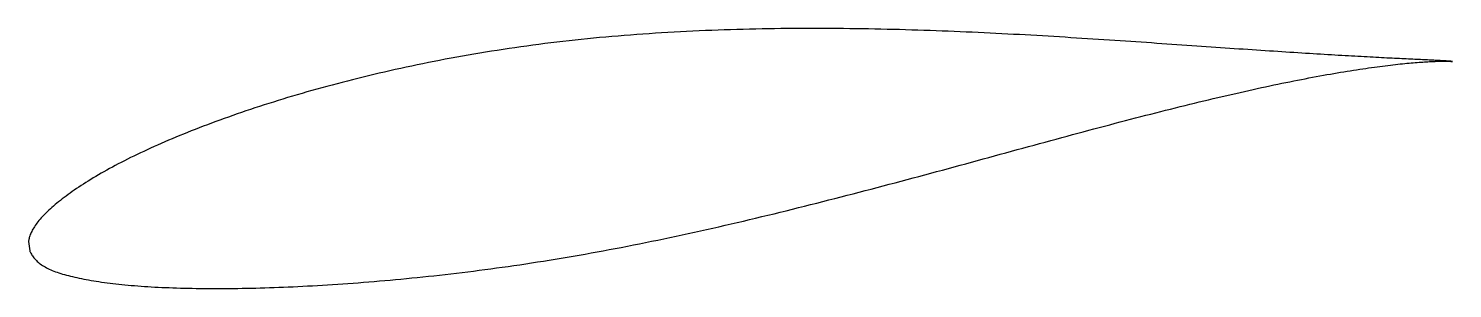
# Model space of a CAD drawing. Header units: metres. Extents: x -31.2 to 63.1, y -6.6 to 10.6.
import ezdxf

# ---------------------------------------------------------------- set-up
doc = ezdxf.new("R2010")
doc.units = ezdxf.units.M

msp = doc.modelspace()

# ---------------------------------------------------------------- linework, layer by layer
msp.add_lwpolyline([(63.147, 8.397), (63.146, 8.397), (63.14, 8.398), (63.131, 8.4), (63.118, 8.401), (63.101, 8.403), (63.081, 8.406), (63.056, 8.408), (63.029, 8.411), (62.997, 8.414), (62.962, 8.417), (62.924, 8.42), (62.881, 8.423), (62.835, 8.426), (62.786, 8.43), (62.732, 8.433), (62.675, 8.437), (62.615, 8.441), (62.551, 8.445), (62.483, 8.448), (62.411, 8.453), (62.336, 8.457), (62.258, 8.461), (62.175, 8.465), (62.09, 8.47), (62, 8.475), (61.907, 8.479), (61.811, 8.484), (61.711, 8.489), (61.607, 8.494), (61.5, 8.499), (61.389, 8.505), (61.275, 8.51), (61.157, 8.516), (61.035, 8.522), (60.91, 8.528), (60.782, 8.534), (60.65, 8.54), (60.515, 8.547), (60.376, 8.553), (60.233, 8.56), (60.088, 8.567), (59.938, 8.574), (59.786, 8.582), (59.63, 8.589), (59.47, 8.597), (59.307, 8.605), (59.141, 8.613), (58.971, 8.621), (58.798, 8.63), (58.622, 8.639), (58.442, 8.648), (58.259, 8.658), (58.073, 8.667), (57.883, 8.677), (57.69, 8.687), (57.494, 8.698), (57.294, 8.708), (57.092, 8.719), (56.886, 8.731), (56.676, 8.742), (56.464, 8.754), (56.248, 8.766), (56.03, 8.779), (55.808, 8.791), (55.583, 8.804), (55.354, 8.818), (55.123, 8.831), (54.889, 8.845), (54.651, 8.86), (54.411, 8.874), (54.167, 8.889), (53.921, 8.904), (53.671, 8.92), (53.419, 8.935), (53.163, 8.951), (52.905, 8.968), (52.644, 8.984), (52.379, 9.001), (52.112, 9.019), (51.842, 9.036), (51.57, 9.054), (51.294, 9.072), (51.016, 9.09), (50.734, 9.109), (50.451, 9.128), (50.164, 9.147), (49.874, 9.167), (49.583, 9.186), (49.288, 9.206), (48.99, 9.226), (48.691, 9.247), (48.388, 9.267), (48.083, 9.288), (47.775, 9.309), (47.465, 9.33), (47.152, 9.352), (46.837, 9.374), (46.52, 9.396), (46.2, 9.418), (45.877, 9.44), (45.553, 9.463), (45.226, 9.485), (44.896, 9.508), (44.564, 9.531), (44.23, 9.554), (43.894, 9.577), (43.556, 9.601), (43.215, 9.625), (42.872, 9.648), (42.527, 9.672), (42.18, 9.695), (41.831, 9.719), (41.48, 9.743), (41.127, 9.767), (40.772, 9.79), (40.415, 9.814), (40.056, 9.837), (39.695, 9.861), (39.332, 9.884), (38.967, 9.908), (38.601, 9.931), (38.233, 9.954), (37.863, 9.977), (37.491, 10), (37.118, 10.023), (36.743, 10.045), (36.366, 10.068), (35.988, 10.09), (35.608, 10.111), (35.226, 10.133), (34.843, 10.155), (34.459, 10.176), (34.073, 10.196), (33.686, 10.217), (33.297, 10.237), (32.907, 10.256), (32.516, 10.276), (32.124, 10.294), (31.73, 10.313), (31.335, 10.331), (30.938, 10.349), (30.541, 10.366), (30.143, 10.382), (29.743, 10.398), (29.342, 10.414), (28.941, 10.429), (28.538, 10.444), (28.134, 10.457), (27.73, 10.471), (27.324, 10.483), (26.918, 10.495), (26.511, 10.507), (26.103, 10.517), (25.694, 10.527), (25.285, 10.536), (24.875, 10.545), (24.464, 10.552), (24.053, 10.559), (23.641, 10.566), (23.228, 10.571), (22.815, 10.575), (22.401, 10.579), (21.987, 10.582), (21.573, 10.584), (21.158, 10.585), (20.743, 10.585), (20.327, 10.585), (19.911, 10.583), (19.495, 10.581), (19.079, 10.578), (18.663, 10.574), (18.246, 10.569), (17.829, 10.562), (17.412, 10.555), (16.995, 10.547), (16.578, 10.538), (16.161, 10.527), (15.744, 10.516), (15.327, 10.504), (14.911, 10.491), (14.494, 10.476), (14.078, 10.461), (13.662, 10.444), (13.246, 10.426), (12.83, 10.408), (12.415, 10.387), (12, 10.366), (11.585, 10.344), (11.171, 10.32), (10.757, 10.295), (10.344, 10.269), (9.931, 10.242), (9.519, 10.213), (9.107, 10.183), (8.696, 10.152), (8.286, 10.12), (7.876, 10.087), (7.467, 10.052), (7.059, 10.016), (6.651, 9.978), (6.244, 9.939), (5.839, 9.899), (5.434, 9.858), (5.03, 9.815), (4.626, 9.771), (4.224, 9.725), (3.823, 9.679), (3.423, 9.63), (3.024, 9.581), (2.626, 9.53), (2.229, 9.478), (1.833, 9.425), (1.439, 9.37), (1.046, 9.314), (0.654, 9.257), (0.263, 9.198), (-0.127, 9.138), (-0.515, 9.077), (-0.902, 9.015), (-1.287, 8.951), (-1.671, 8.886), (-2.054, 8.82), (-2.435, 8.753), (-2.814, 8.685), (-3.193, 8.615), (-3.569, 8.544), (-3.944, 8.472), (-4.317, 8.399), (-4.689, 8.325), (-5.059, 8.25), (-5.428, 8.174), (-5.794, 8.097), (-6.159, 8.019), (-6.523, 7.94), (-6.884, 7.86), (-7.244, 7.779), (-7.601, 7.697), (-7.957, 7.615), (-8.311, 7.531), (-8.664, 7.447), (-9.014, 7.362), (-9.362, 7.276), (-9.708, 7.19), (-10.053, 7.103), (-10.395, 7.015), (-10.735, 6.926), (-11.073, 6.837), (-11.409, 6.747), (-11.743, 6.656), (-12.075, 6.565), (-12.404, 6.473), (-12.732, 6.38), (-13.057, 6.287), (-13.38, 6.193), (-13.7, 6.098), (-14.019, 6.003), (-14.334, 5.908), (-14.648, 5.811), (-14.959, 5.715), (-15.268, 5.618), (-15.575, 5.52), (-15.879, 5.422), (-16.18, 5.323), (-16.479, 5.224), (-16.776, 5.124), (-17.07, 5.024), (-17.361, 4.924), (-17.65, 4.823), (-17.936, 4.722), (-18.22, 4.621), (-18.501, 4.519), (-18.78, 4.417), (-19.056, 4.315), (-19.329, 4.212), (-19.599, 4.109), (-19.867, 4.006), (-20.132, 3.903), (-20.394, 3.8), (-20.653, 3.696), (-20.91, 3.593), (-21.164, 3.489), (-21.415, 3.385), (-21.663, 3.281), (-21.908, 3.177), (-22.151, 3.073), (-22.39, 2.968), (-22.627, 2.864), (-22.86, 2.76), (-23.091, 2.655), (-23.318, 2.551), (-23.543, 2.446), (-23.765, 2.342), (-23.983, 2.238), (-24.199, 2.134), (-24.412, 2.029), (-24.621, 1.925), (-24.827, 1.821), (-25.031, 1.717), (-25.231, 1.613), (-25.428, 1.51), (-25.622, 1.406), (-25.813, 1.303), (-26, 1.2), (-26.185, 1.096), (-26.366, 0.994), (-26.544, 0.891), (-26.718, 0.788), (-26.89, 0.686), (-27.058, 0.584), (-27.223, 0.482), (-27.385, 0.38), (-27.543, 0.279), (-27.698, 0.178), (-27.85, 0.077), (-27.999, -0.023), (-28.144, -0.123), (-28.286, -0.222), (-28.424, -0.32), (-28.56, -0.418), (-28.692, -0.516), (-28.82, -0.612), (-28.945, -0.708), (-29.067, -0.803), (-29.186, -0.897), (-29.301, -0.991), (-29.413, -1.084), (-29.521, -1.176), (-29.626, -1.267), (-29.728, -1.357), (-29.826, -1.446), (-29.921, -1.535), (-30.012, -1.623), (-30.1, -1.71), (-30.184, -1.797), (-30.265, -1.882), (-30.343, -1.967), (-30.417, -2.052), (-30.487, -2.135), (-30.554, -2.218), (-30.618, -2.3), (-30.678, -2.382), (-30.734, -2.463), (-30.788, -2.543), (-30.837, -2.622), (-30.883, -2.699), (-30.926, -2.776), (-30.965, -2.852), (-31.001, -2.926), (-31.033, -2.999), (-31.062, -3.07), (-31.087, -3.139), (-31.109, -3.206), (-31.128, -3.27), (-31.144, -3.33), (-31.157, -3.386), (-31.166, -3.436), (-31.173, -3.479), (-31.178, -3.512), (-31.181, -3.533), (-31.102, -4.136), (-31.1, -4.14), (-31.093, -4.154), (-31.081, -4.176), (-31.063, -4.209), (-31.041, -4.254), (-31.014, -4.306), (-30.983, -4.362), (-30.948, -4.422), (-30.908, -4.483), (-30.866, -4.544), (-30.819, -4.606), (-30.769, -4.666), (-30.716, -4.726), (-30.659, -4.785), (-30.598, -4.843), (-30.534, -4.9), (-30.467, -4.955), (-30.396, -5.009), (-30.322, -5.062), (-30.244, -5.114), (-30.163, -5.164), (-30.078, -5.213), (-29.99, -5.261), (-29.899, -5.308), (-29.804, -5.354), (-29.705, -5.398), (-29.604, -5.441), (-29.499, -5.483), (-29.39, -5.524), (-29.278, -5.564), (-29.163, -5.603), (-29.045, -5.641), (-28.922, -5.678), (-28.797, -5.714), (-28.668, -5.75), (-28.536, -5.784), (-28.4, -5.818), (-28.261, -5.852), (-28.119, -5.885), (-27.973, -5.917), (-27.824, -5.949), (-27.672, -5.98), (-27.516, -6.011), (-27.357, -6.041), (-27.195, -6.071), (-27.029, -6.099), (-26.86, -6.128), (-26.688, -6.156), (-26.512, -6.183), (-26.333, -6.209), (-26.152, -6.235), (-25.966, -6.26), (-25.778, -6.284), (-25.586, -6.308), (-25.392, -6.331), (-25.194, -6.352), (-24.993, -6.373), (-24.789, -6.393), (-24.582, -6.413), (-24.372, -6.431), (-24.159, -6.449), (-23.943, -6.466), (-23.723, -6.482), (-23.501, -6.497), (-23.276, -6.512), (-23.048, -6.525), (-22.816, -6.538), (-22.582, -6.55), (-22.345, -6.562), (-22.105, -6.572), (-21.863, -6.582), (-21.617, -6.591), (-21.368, -6.599), (-21.117, -6.607), (-20.863, -6.614), (-20.606, -6.619), (-20.346, -6.624), (-20.083, -6.629), (-19.818, -6.632), (-19.55, -6.635), (-19.279, -6.637), (-19.006, -6.638), (-18.73, -6.638), (-18.451, -6.638), (-18.17, -6.637), (-17.886, -6.635), (-17.6, -6.632), (-17.311, -6.628), (-17.02, -6.624), (-16.726, -6.619), (-16.429, -6.613), (-16.13, -6.606), (-15.829, -6.598), (-15.525, -6.589), (-15.219, -6.579), (-14.911, -6.569), (-14.6, -6.558), (-14.287, -6.546), (-13.972, -6.533), (-13.654, -6.519), (-13.334, -6.504), (-13.013, -6.488), (-12.688, -6.471), (-12.362, -6.454), (-12.034, -6.436), (-11.703, -6.416), (-11.37, -6.396), (-11.036, -6.374), (-10.699, -6.352), (-10.36, -6.329), (-10.02, -6.305), (-9.677, -6.28), (-9.333, -6.253), (-8.986, -6.226), (-8.638, -6.199), (-8.288, -6.17), (-7.936, -6.14), (-7.582, -6.109), (-7.227, -6.077), (-6.87, -6.044), (-6.511, -6.011), (-6.15, -5.976), (-5.788, -5.94), (-5.424, -5.904), (-5.059, -5.866), (-4.692, -5.828), (-4.323, -5.788), (-3.954, -5.747), (-3.582, -5.705), (-3.209, -5.663), (-2.835, -5.618), (-2.459, -5.573), (-2.082, -5.527), (-1.704, -5.48), (-1.325, -5.432), (-0.944, -5.382), (-0.562, -5.331), (-0.179, -5.279), (0.205, -5.226), (0.591, -5.172), (0.977, -5.116), (1.365, -5.06), (1.753, -5.001), (2.143, -4.942), (2.534, -4.882), (2.925, -4.82), (3.318, -4.758), (3.711, -4.694), (4.105, -4.628), (4.5, -4.562), (4.896, -4.494), (5.292, -4.425), (5.689, -4.355), (6.087, -4.284), (6.486, -4.212), (6.885, -4.139), (7.285, -4.064), (7.685, -3.988), (8.086, -3.911), (8.488, -3.833), (8.89, -3.754), (9.292, -3.674), (9.695, -3.592), (10.098, -3.51), (10.502, -3.427), (10.906, -3.342), (11.31, -3.257), (11.714, -3.171), (12.119, -3.084), (12.524, -2.996), (12.93, -2.907), (13.335, -2.817), (13.741, -2.727), (14.146, -2.635), (14.552, -2.543), (14.958, -2.45), (15.364, -2.356), (15.77, -2.262), (16.175, -2.167), (16.581, -2.071), (16.987, -1.974), (17.392, -1.877), (17.798, -1.779), (18.203, -1.681), (18.608, -1.582), (19.013, -1.483), (19.417, -1.383), (19.822, -1.283), (20.226, -1.182), (20.629, -1.081), (21.033, -0.979), (21.435, -0.877), (21.838, -0.774), (22.24, -0.672), (22.641, -0.569), (23.042, -0.465), (23.443, -0.362), (23.842, -0.258), (24.242, -0.153), (24.64, -0.049), (25.038, 0.055), (25.435, 0.16), (25.832, 0.265), (26.228, 0.37), (26.623, 0.475), (27.017, 0.58), (27.41, 0.685), (27.803, 0.79), (28.194, 0.896), (28.585, 1.001), (28.975, 1.106), (29.364, 1.211), (29.752, 1.316), (30.138, 1.421), (30.524, 1.526), (30.909, 1.631), (31.292, 1.735), (31.675, 1.839), (32.056, 1.943), (32.436, 2.047), (32.815, 2.15), (33.193, 2.253), (33.569, 2.356), (33.944, 2.458), (34.318, 2.56), (34.691, 2.662), (35.062, 2.763), (35.431, 2.863), (35.8, 2.963), (36.166, 3.063), (36.532, 3.162), (36.896, 3.261), (37.258, 3.359), (37.619, 3.456), (37.978, 3.553), (38.336, 3.649), (38.691, 3.745), (39.046, 3.84), (39.398, 3.934), (39.749, 4.027), (40.099, 4.12), (40.446, 4.212), (40.792, 4.303), (41.136, 4.394), (41.478, 4.483), (41.818, 4.572), (42.156, 4.66), (42.492, 4.747), (42.827, 4.834), (43.159, 4.919), (43.49, 5.003), (43.819, 5.087), (44.145, 5.169), (44.47, 5.251), (44.792, 5.332), (45.112, 5.412), (45.43, 5.49), (45.746, 5.568), (46.06, 5.645), (46.372, 5.72), (46.682, 5.795), (46.989, 5.868), (47.294, 5.941), (47.597, 6.013), (47.897, 6.083), (48.195, 6.152), (48.491, 6.22), (48.784, 6.288), (49.075, 6.354), (49.364, 6.419), (49.65, 6.482), (49.934, 6.545), (50.215, 6.607), (50.494, 6.668), (50.77, 6.727), (51.043, 6.786), (51.314, 6.843), (51.583, 6.899), (51.849, 6.954), (52.112, 7.008), (52.373, 7.061), (52.63, 7.113), (52.886, 7.163), (53.138, 7.213), (53.388, 7.261), (53.635, 7.308), (53.879, 7.354), (54.121, 7.4), (54.36, 7.443), (54.595, 7.486), (54.828, 7.528), (55.058, 7.569), (55.286, 7.608), (55.51, 7.647), (55.732, 7.684), (55.95, 7.72), (56.166, 7.756), (56.378, 7.79), (56.588, 7.823), (56.794, 7.855), (56.998, 7.886), (57.198, 7.916), (57.396, 7.945), (57.59, 7.973), (57.781, 7.999), (57.97, 8.025), (58.155, 8.05), (58.337, 8.074), (58.515, 8.097), (58.691, 8.119), (58.863, 8.141), (59.033, 8.161), (59.199, 8.18), (59.361, 8.199), (59.521, 8.216), (59.677, 8.233), (59.83, 8.249), (59.98, 8.264), (60.126, 8.278), (60.269, 8.291), (60.409, 8.304), (60.545, 8.316), (60.678, 8.327), (60.808, 8.337), (60.934, 8.347), (61.057, 8.356), (61.177, 8.364), (61.293, 8.372), (61.406, 8.379), (61.515, 8.385), (61.621, 8.391), (61.723, 8.396), (61.822, 8.401), (61.917, 8.405), (62.009, 8.408), (62.097, 8.411), (62.182, 8.414), (62.264, 8.416), (62.342, 8.417), (62.416, 8.419), (62.487, 8.419), (62.554, 8.42), (62.618, 8.42), (62.678, 8.419), (62.734, 8.419), (62.787, 8.418), (62.836, 8.417), (62.882, 8.415), (62.924, 8.414), (62.963, 8.412), (62.998, 8.41), (63.029, 8.409), (63.057, 8.407), (63.081, 8.405), (63.101, 8.403), (63.118, 8.401), (63.131, 8.4), (63.14, 8.398), (63.146, 8.397), (63.147, 8.397)], close=True)

doc.saveas('drawing.dxf')
